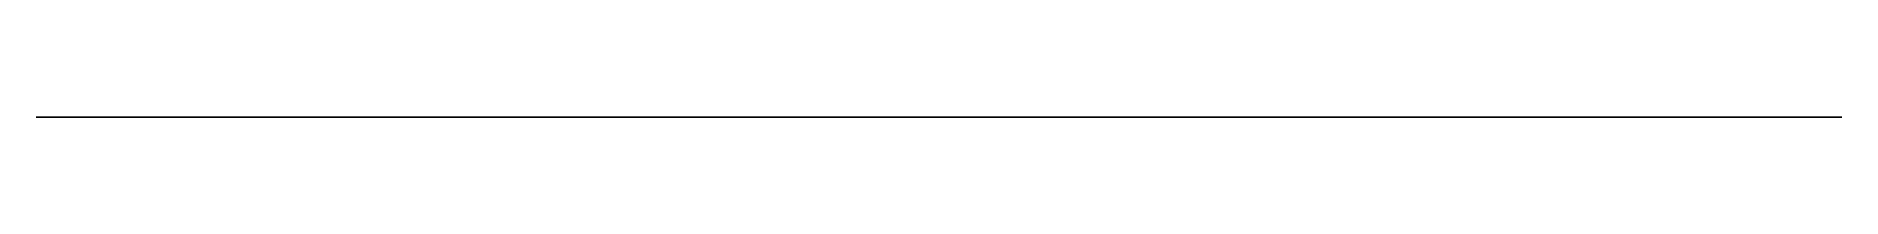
# Model space of a CAD drawing. Header units: millimetres. Extents: x -1432 to 1579, y 0 to 2446.
# Drawn here: x 819 to 1579, y 0 to 0 of the extents above.
import ezdxf

# ---------------------------------------------------------------- set-up
doc = ezdxf.new("R2010")
doc.units = ezdxf.units.MM
doc.header["$MEASUREMENT"] = 0

msp = doc.modelspace()

# ---------------------------------------------------------------- linework, layer by layer
at = {"color": 0, "linetype": 'Continuous', "lineweight": 0}
for p, q in [((836.16, 0, 997.98), (819.16, 0, 997.98)), ((836.16, 0, -2.02), (819.16, 0, -2.02)), ((836.16, 0, -2.02), (819.16, 0, -2.02)), ((819.16, 0, 997.98), (836.16, 0, 997.98)), ((819.16, 0, -2.02), (819.16, 0, 997.98)), ((819.16, 0, 997.98), (819.16, 0, -2.02)), ((1052.16, 0, -2.02), (836.16, 0, -2.02)), ((836.16, 0, 997.98), (1052.16, 0, 997.98)), ((1052.16, 0, 997.98), (836.16, 0, 997.98)), ((1052.16, 0, -2.02), (836.16, 0, -2.02)), ((836.16, 0, 997.98), (836.16, 0, -2.02)), ((836.16, 0, -2.02), (836.16, 0, 997.98)), ((1029.16, 0, 574.98), (1029.16, 0, 590.98)), ((1029.16, 0, 614.98), (1029.16, 0, 630.98)), ((1029.16, 0, 494.98), (1029.16, 0, 510.98)), ((1029.16, 0, 454.98), (1029.16, 0, 470.98)), ((1029.16, 0, 534.98), (1029.16, 0, 550.98)), ((1044.16, 0, 473.35), (1044.16, 0, 462.98)), ((1044.16, 0, 513.35), (1044.16, 0, 502.98)), ((1044.16, 0, 633.35), (1044.16, 0, 622.98)), ((1044.16, 0, 622.98), (1044.16, 0, 612.6)), ((1044.16, 0, 502.98), (1044.16, 0, 492.6)), ((1044.16, 0, 542.98), (1044.16, 0, 532.6)), ((1044.16, 0, 553.35), (1044.16, 0, 542.98)), ((1044.16, 0, 582.98), (1044.16, 0, 572.6)), ((1044.16, 0, 593.35), (1044.16, 0, 582.98)), ((1044.16, 0, 462.98), (1044.16, 0, 452.6)), ((1044.16, 0, 502.98), (1044.16, 0, 513.35)), ((1044.16, 0, 492.6), (1044.16, 0, 502.98)), ((1044.16, 0, 542.98), (1044.16, 0, 553.35)), ((1044.16, 0, 532.6), (1044.16, 0, 542.98)), ((1044.16, 0, 462.98), (1044.16, 0, 473.35)), ((1044.16, 0, 452.6), (1044.16, 0, 462.98)), ((1044.16, 0, 622.98), (1044.16, 0, 633.35)), ((1044.16, 0, 612.6), (1044.16, 0, 622.98)), ((1044.16, 0, 582.98), (1044.16, 0, 593.35)), ((1044.16, 0, 572.6), (1044.16, 0, 582.98)), ((1044.16, 0, 510), (1044.16, 0, 510.98)), ((1044.16, 0, 462.98), (1044.16, 0, 454.98)), ((1044.16, 0, 470), (1044.16, 0, 470.98)), ((1044.16, 0, 550), (1044.16, 0, 550.98)), ((1044.16, 0, 630), (1044.16, 0, 630.98)), ((1044.16, 0, 590), (1044.16, 0, 590.98)), ((1044.16, 0, 502.98), (1044.16, 0, 494.98)), ((1052.16, 0, 492.16), (1045.05, 0, 492.16)), ((1045.05, 0, 502.53), (1052.16, 0, 502.53)), ((1045.05, 0, 492.16), (1045.05, 0, 502.53)), ((1045.05, 0, 491.72), (1052.16, 0, 491.72)), ((1045.05, 0, 492.16), (1045.05, 0, 491.72)), ((1052.16, 0, 492.16), (1045.05, 0, 492.16)), ((1045.05, 0, 622.53), (1052.16, 0, 622.53)), ((1045.05, 0, 623.42), (1045.05, 0, 622.53)), ((1052.16, 0, 623.42), (1045.05, 0, 623.42)), ((1045.05, 0, 451.72), (1052.16, 0, 451.72)), ((1045.05, 0, 452.16), (1045.05, 0, 451.72)), ((1052.16, 0, 452.16), (1045.05, 0, 452.16)), ((1045.05, 0, 462.53), (1052.16, 0, 462.53)), ((1045.05, 0, 463.42), (1045.05, 0, 462.53)), ((1052.16, 0, 463.42), (1045.05, 0, 463.42)), ((1052.16, 0, 554.23), (1045.05, 0, 554.23)), ((1045.05, 0, 553.79), (1052.16, 0, 553.79)), ((1045.05, 0, 554.23), (1045.05, 0, 553.79)), ((1052.16, 0, 554.23), (1045.05, 0, 554.23)), ((1052.16, 0, 634.23), (1045.05, 0, 634.23)), ((1052.16, 0, 612.16), (1045.05, 0, 612.16)), ((1045.05, 0, 622.53), (1052.16, 0, 622.53)), ((1045.05, 0, 612.16), (1045.05, 0, 622.53)), ((1045.05, 0, 611.72), (1052.16, 0, 611.72)), ((1045.05, 0, 612.16), (1045.05, 0, 611.72)), ((1052.16, 0, 612.16), (1045.05, 0, 612.16)), ((1045.05, 0, 513.79), (1052.16, 0, 513.79)), ((1045.05, 0, 514.23), (1045.05, 0, 513.79)), ((1052.16, 0, 514.23), (1045.05, 0, 514.23)), ((1052.16, 0, 503.42), (1045.05, 0, 503.42)), ((1045.05, 0, 513.79), (1052.16, 0, 513.79)), ((1045.05, 0, 503.42), (1045.05, 0, 513.79)), ((1045.05, 0, 502.53), (1052.16, 0, 502.53)), ((1045.05, 0, 503.42), (1045.05, 0, 502.53)), ((1052.16, 0, 503.42), (1045.05, 0, 503.42)), ((1045.05, 0, 611.72), (1052.16, 0, 611.72)), ((1045.05, 0, 491.72), (1052.16, 0, 491.72)), ((1052.16, 0, 474.23), (1045.05, 0, 474.23)), ((1052.16, 0, 514.23), (1045.05, 0, 514.23)), ((1052.16, 0, 623.42), (1045.05, 0, 623.42)), ((1045.05, 0, 633.79), (1052.16, 0, 633.79)), ((1045.05, 0, 623.42), (1045.05, 0, 633.79)), ((1045.05, 0, 473.79), (1052.16, 0, 473.79)), ((1045.05, 0, 474.23), (1045.05, 0, 473.79)), ((1052.16, 0, 474.23), (1045.05, 0, 474.23)), ((1045.05, 0, 451.72), (1052.16, 0, 451.72)), ((1052.16, 0, 463.42), (1045.05, 0, 463.42)), ((1045.05, 0, 473.79), (1052.16, 0, 473.79)), ((1045.05, 0, 463.42), (1045.05, 0, 473.79)), ((1045.05, 0, 633.79), (1052.16, 0, 633.79)), ((1045.05, 0, 634.23), (1045.05, 0, 633.79)), ((1052.16, 0, 634.23), (1045.05, 0, 634.23)), ((1052.16, 0, 452.16), (1045.05, 0, 452.16)), ((1045.05, 0, 462.53), (1052.16, 0, 462.53)), ((1045.05, 0, 452.16), (1045.05, 0, 462.53)), ((1045.05, 0, 593.79), (1052.16, 0, 593.79)), ((1045.05, 0, 594.23), (1045.05, 0, 593.79)), ((1052.16, 0, 594.23), (1045.05, 0, 594.23)), ((1045.05, 0, 473.79), (1045.05, 0, 474.23)), ((1045.05, 0, 582.53), (1052.16, 0, 582.53)), ((1045.05, 0, 583.42), (1045.05, 0, 582.53)), ((1052.16, 0, 583.42), (1045.05, 0, 583.42)), ((1045.05, 0, 463.42), (1045.05, 0, 473.79)), ((1045.05, 0, 571.72), (1052.16, 0, 571.72)), ((1045.05, 0, 572.16), (1045.05, 0, 571.72)), ((1052.16, 0, 572.16), (1045.05, 0, 572.16)), ((1045.05, 0, 503.42), (1045.05, 0, 513.79)), ((1045.05, 0, 531.72), (1052.16, 0, 531.72)), ((1045.05, 0, 542.53), (1052.16, 0, 542.53)), ((1045.05, 0, 543.42), (1045.05, 0, 542.53)), ((1052.16, 0, 543.42), (1045.05, 0, 543.42)), ((1052.16, 0, 594.23), (1045.05, 0, 594.23)), ((1052.16, 0, 583.42), (1045.05, 0, 583.42)), ((1045.05, 0, 593.79), (1052.16, 0, 593.79)), ((1045.05, 0, 583.42), (1045.05, 0, 593.79)), ((1052.16, 0, 572.16), (1045.05, 0, 572.16)), ((1045.05, 0, 582.53), (1052.16, 0, 582.53)), ((1045.05, 0, 572.16), (1045.05, 0, 582.53)), ((1052.16, 0, 532.16), (1045.05, 0, 532.16)), ((1045.05, 0, 542.53), (1052.16, 0, 542.53)), ((1045.05, 0, 532.16), (1045.05, 0, 542.53)), ((1045.05, 0, 491.72), (1045.05, 0, 492.16)), ((1045.05, 0, 502.53), (1045.05, 0, 503.42)), ((1045.05, 0, 623.42), (1045.05, 0, 633.79)), ((1045.05, 0, 633.79), (1045.05, 0, 634.23)), ((1045.05, 0, 622.53), (1045.05, 0, 623.42)), ((1045.05, 0, 612.16), (1045.05, 0, 622.53)), ((1052.16, 0, 543.42), (1045.05, 0, 543.42)), ((1045.05, 0, 553.79), (1052.16, 0, 553.79)), ((1045.05, 0, 543.42), (1045.05, 0, 553.79)), ((1045.05, 0, 513.79), (1045.05, 0, 514.23)), ((1045.05, 0, 531.72), (1052.16, 0, 531.72)), ((1045.05, 0, 532.16), (1045.05, 0, 531.72)), ((1052.16, 0, 532.16), (1045.05, 0, 532.16)), ((1045.05, 0, 492.16), (1045.05, 0, 502.53)), ((1045.05, 0, 611.72), (1045.05, 0, 612.16)), ((1045.05, 0, 571.72), (1052.16, 0, 571.72)), ((1045.05, 0, 571.72), (1045.05, 0, 572.16)), ((1045.05, 0, 462.53), (1045.05, 0, 463.42)), ((1045.05, 0, 532.16), (1045.05, 0, 542.53)), ((1045.05, 0, 543.42), (1045.05, 0, 553.79)), ((1045.05, 0, 572.16), (1045.05, 0, 582.53)), ((1045.05, 0, 582.53), (1045.05, 0, 583.42)), ((1045.05, 0, 583.42), (1045.05, 0, 593.79)), ((1045.05, 0, 451.72), (1045.05, 0, 452.16)), ((1045.05, 0, 542.53), (1045.05, 0, 543.42)), ((1045.05, 0, 553.79), (1045.05, 0, 554.23)), ((1045.05, 0, 531.72), (1045.05, 0, 532.16)), ((1045.05, 0, 593.79), (1045.05, 0, 594.23)), ((1045.05, 0, 452.16), (1045.05, 0, 462.53)), ((1069.16, 0, 997.98), (1052.16, 0, 997.98)), ((1069.16, 0, -2.02), (1052.16, 0, -2.02)), ((1052.16, 0, 997.98), (1052.16, 0, -2.02)), ((1069.16, 0, -2.02), (1052.16, 0, -2.02)), ((1052.16, 0, 997.98), (1069.16, 0, 997.98)), ((1052.16, 0, -2.02), (1052.16, 0, 997.98)), ((1069.16, 0, 997.98), (1069.16, 0, -2.02)), ((1069.16, 0, -2.02), (1069.16, 0, 997.98)), ((1079.16, 0, 662.98), (1069.16, 0, 662.98)), ((1069.16, 0, 422.98), (1079.06, 0, 422.98)), ((1079.16, 0, 662.98), (1069.16, 0, 662.98)), ((1069.16, 0, 422.98), (1079.06, 0, 422.98)), ((1079.06, 0, 422.98), (1079.08, 0, 422.98)), ((1079.06, 0, 422.98), (1079.16, 0, 422.98)), ((1079.08, 0, 422.98), (1079.16, 0, 422.98)), ((1079.16, 0, 423.08), (1079.16, 0, 662.98)), ((1079.16, 0, 423.08), (1079.16, 0, 662.98)), ((1079.16, 0, 681.98), (1079.16, 0, 697.98)), ((1079.16, 0, 662.98), (1079.16, 0, 681.98)), ((1079.16, 0, 313.98), (1079.16, 0, 422.88)), ((1079.16, 0, 297.98), (1079.16, 0, 313.98)), ((1079.16, 0, 422.98), (1079.16, 0, 423.08)), ((1079.16, 0, 662.98), (1084.16, 0, 662.98)), ((1079.16, 0, 662.98), (1084.16, 0, 662.98)), ((1079.16, 0, 313.98), (1079.16, 0, 422.88)), ((1079.16, 0, 662.98), (1079.16, 0, 681.98)), ((1579.16, 0, 313.98), (1079.16, 0, 313.98)), ((1079.16, 0, 681.98), (1579.16, 0, 681.98)), ((1079.16, 0, 681.98), (1079.16, 0, 697.98)), ((1579.16, 0, 681.98), (1079.16, 0, 681.98)), ((1079.16, 0, 697.98), (1579.16, 0, 697.98)), ((1579.16, 0, 697.98), (1079.16, 0, 697.98)), ((1079.16, 0, 297.98), (1079.16, 0, 313.98)), ((1579.16, 0, 297.98), (1079.16, 0, 297.98)), ((1079.16, 0, 313.98), (1579.16, 0, 313.98)), ((1079.16, 0, 297.98), (1579.16, 0, 297.98)), ((1079.16, 0, 422.98), (1079.26, 0, 422.98)), ((1079.16, 0, 422.98), (1079.16, 0, 423.08)), ((1079.16, 0, 422.88), (1079.16, 0, 422.98)), ((1079.26, 0, 422.98), (1079.16, 0, 422.98)), ((1079.16, 0, 422.88), (1079.16, 0, 422.98)), ((1079.26, 0, 422.98), (1084.16, 0, 422.98)), ((1084.16, 0, 422.98), (1079.26, 0, 422.98)), ((1079.75, 0, 583.27), (1079.75, 0, 593.94)), ((1079.75, 0, 452.01), (1079.75, 0, 462.68)), ((1079.75, 0, 492.01), (1079.75, 0, 502.68)), ((1079.75, 0, 612.01), (1079.75, 0, 622.68)), ((1079.75, 0, 623.27), (1079.75, 0, 633.94)), ((1079.75, 0, 503.27), (1079.75, 0, 513.94)), ((1079.75, 0, 463.27), (1079.75, 0, 473.94)), ((1079.75, 0, 532.01), (1079.75, 0, 542.68)), ((1079.75, 0, 543.27), (1079.75, 0, 553.94)), ((1079.75, 0, 572.01), (1079.75, 0, 582.68)), ((1079.75, 0, 582.68), (1079.75, 0, 572.01)), ((1088.58, 0, 582.68), (1079.75, 0, 582.68)), ((1079.75, 0, 572.01), (1088.58, 0, 572.01)), ((1079.75, 0, 582.92), (1079.75, 0, 583.27)), ((1079.75, 0, 582.68), (1079.75, 0, 582.92)), ((1079.75, 0, 593.94), (1079.75, 0, 583.27)), ((1088.58, 0, 593.94), (1079.75, 0, 593.94)), ((1079.75, 0, 583.27), (1088.58, 0, 583.27)), ((1088.58, 0, 571.72), (1079.75, 0, 571.72)), ((1079.75, 0, 571.76), (1079.75, 0, 572.01)), ((1079.75, 0, 571.72), (1079.75, 0, 571.76)), ((1079.75, 0, 594.11), (1079.75, 0, 594.23)), ((1079.75, 0, 593.94), (1079.75, 0, 594.11)), ((1079.75, 0, 594.23), (1088.58, 0, 594.23)), ((1079.75, 0, 554.11), (1079.75, 0, 554.23)), ((1079.75, 0, 553.94), (1079.75, 0, 554.11)), ((1079.75, 0, 462.92), (1079.75, 0, 463.27)), ((1079.75, 0, 462.68), (1079.75, 0, 462.92)), ((1079.75, 0, 474.23), (1088.58, 0, 474.23)), ((1079.75, 0, 473.94), (1079.75, 0, 463.27)), ((1088.58, 0, 473.94), (1079.75, 0, 473.94)), ((1079.75, 0, 463.27), (1088.58, 0, 463.27)), ((1079.75, 0, 542.92), (1079.75, 0, 543.27)), ((1079.75, 0, 542.68), (1079.75, 0, 542.92)), ((1088.58, 0, 611.72), (1079.75, 0, 611.72)), ((1079.75, 0, 514.23), (1088.58, 0, 514.23)), ((1079.75, 0, 634.11), (1079.75, 0, 634.23)), ((1079.75, 0, 633.94), (1079.75, 0, 634.11)), ((1079.75, 0, 531.76), (1079.75, 0, 532.01)), ((1079.75, 0, 531.72), (1079.75, 0, 531.76)), ((1079.75, 0, 633.94), (1079.75, 0, 623.27)), ((1088.58, 0, 633.94), (1079.75, 0, 633.94)), ((1079.75, 0, 623.27), (1088.58, 0, 623.27)), ((1079.75, 0, 514.11), (1079.75, 0, 514.23)), ((1079.75, 0, 513.94), (1079.75, 0, 514.11)), ((1079.75, 0, 542.68), (1079.75, 0, 532.01)), ((1088.58, 0, 542.68), (1079.75, 0, 542.68)), ((1079.75, 0, 532.01), (1088.58, 0, 532.01)), ((1079.75, 0, 474.11), (1079.75, 0, 474.23)), ((1079.75, 0, 473.94), (1079.75, 0, 474.11)), ((1079.75, 0, 462.68), (1079.75, 0, 452.01)), ((1088.58, 0, 462.68), (1079.75, 0, 462.68)), ((1079.75, 0, 452.01), (1088.58, 0, 452.01)), ((1079.75, 0, 553.94), (1079.75, 0, 543.27)), ((1088.58, 0, 553.94), (1079.75, 0, 553.94)), ((1079.75, 0, 543.27), (1088.58, 0, 543.27)), ((1088.58, 0, 531.72), (1079.75, 0, 531.72)), ((1079.75, 0, 502.68), (1079.75, 0, 492.01)), ((1088.58, 0, 502.68), (1079.75, 0, 502.68)), ((1079.75, 0, 492.01), (1088.58, 0, 492.01)), ((1079.75, 0, 491.76), (1079.75, 0, 492.01)), ((1079.75, 0, 491.72), (1079.75, 0, 491.76)), ((1079.75, 0, 634.23), (1088.58, 0, 634.23)), ((1088.58, 0, 491.72), (1079.75, 0, 491.72)), ((1079.75, 0, 622.92), (1079.75, 0, 623.27)), ((1079.75, 0, 622.68), (1079.75, 0, 622.92)), ((1079.75, 0, 502.92), (1079.75, 0, 503.27)), ((1079.75, 0, 502.68), (1079.75, 0, 502.92)), ((1079.75, 0, 611.76), (1079.75, 0, 612.01)), ((1079.75, 0, 611.72), (1079.75, 0, 611.76)), ((1079.75, 0, 451.76), (1079.75, 0, 452.01)), ((1079.75, 0, 451.72), (1079.75, 0, 451.76)), ((1079.75, 0, 513.94), (1079.75, 0, 503.27)), ((1088.58, 0, 513.94), (1079.75, 0, 513.94)), ((1079.75, 0, 503.27), (1088.58, 0, 503.27)), ((1079.75, 0, 622.68), (1079.75, 0, 612.01)), ((1088.58, 0, 622.68), (1079.75, 0, 622.68)), ((1079.75, 0, 612.01), (1088.58, 0, 612.01)), ((1088.58, 0, 451.72), (1079.75, 0, 451.72)), ((1079.75, 0, 554.23), (1088.58, 0, 554.23)), ((1079.75, 0, 582.68), (1088.58, 0, 582.68)), ((1079.75, 0, 583.27), (1079.75, 0, 582.68)), ((1088.58, 0, 583.27), (1079.75, 0, 583.27)), ((1079.75, 0, 571.72), (1088.58, 0, 571.72)), ((1079.75, 0, 572.01), (1079.75, 0, 571.72)), ((1088.58, 0, 572.01), (1079.75, 0, 572.01)), ((1079.75, 0, 593.94), (1088.58, 0, 593.94)), ((1079.75, 0, 594.23), (1079.75, 0, 593.94)), ((1088.58, 0, 594.23), (1079.75, 0, 594.23)), ((1079.75, 0, 451.72), (1088.58, 0, 451.72)), ((1079.75, 0, 452.01), (1079.75, 0, 451.72)), ((1088.58, 0, 452.01), (1079.75, 0, 452.01)), ((1079.75, 0, 531.72), (1088.58, 0, 531.72)), ((1079.75, 0, 532.01), (1079.75, 0, 531.72)), ((1088.58, 0, 532.01), (1079.75, 0, 532.01)), ((1079.75, 0, 633.94), (1088.58, 0, 633.94)), ((1079.75, 0, 634.23), (1079.75, 0, 633.94)), ((1088.58, 0, 634.23), (1079.75, 0, 634.23)), ((1079.75, 0, 491.72), (1088.58, 0, 491.72)), ((1079.75, 0, 492.01), (1079.75, 0, 491.72)), ((1088.58, 0, 492.01), (1079.75, 0, 492.01)), ((1079.75, 0, 542.68), (1088.58, 0, 542.68)), ((1079.75, 0, 543.27), (1079.75, 0, 542.68)), ((1088.58, 0, 543.27), (1079.75, 0, 543.27)), ((1079.75, 0, 553.94), (1088.58, 0, 553.94)), ((1079.75, 0, 554.23), (1079.75, 0, 553.94)), ((1088.58, 0, 554.23), (1079.75, 0, 554.23)), ((1079.75, 0, 473.94), (1088.58, 0, 473.94)), ((1079.75, 0, 474.23), (1079.75, 0, 473.94)), ((1088.58, 0, 474.23), (1079.75, 0, 474.23)), ((1079.75, 0, 611.72), (1088.58, 0, 611.72)), ((1079.75, 0, 612.01), (1079.75, 0, 611.72)), ((1088.58, 0, 612.01), (1079.75, 0, 612.01)), ((1079.75, 0, 622.68), (1088.58, 0, 622.68)), ((1079.75, 0, 623.27), (1079.75, 0, 622.68)), ((1088.58, 0, 623.27), (1079.75, 0, 623.27)), ((1079.75, 0, 462.68), (1088.58, 0, 462.68)), ((1079.75, 0, 463.27), (1079.75, 0, 462.68)), ((1088.58, 0, 463.27), (1079.75, 0, 463.27)), ((1079.75, 0, 502.68), (1088.58, 0, 502.68)), ((1079.75, 0, 503.27), (1079.75, 0, 502.68)), ((1088.58, 0, 503.27), (1079.75, 0, 503.27)), ((1079.75, 0, 513.94), (1088.58, 0, 513.94)), ((1079.75, 0, 514.23), (1079.75, 0, 513.94)), ((1088.58, 0, 514.23), (1079.75, 0, 514.23)), ((1084.16, 0, 662.98), (1084.16, 0, 634.23)), ((1084.16, 0, 611.72), (1084.16, 0, 594.23)), ((1084.16, 0, 571.72), (1084.16, 0, 554.23)), ((1084.16, 0, 531.72), (1084.16, 0, 514.23)), ((1084.16, 0, 491.72), (1084.16, 0, 474.23)), ((1084.16, 0, 451.72), (1084.16, 0, 422.98)), ((1084.16, 0, 422.98), (1084.16, 0, 451.72)), ((1084.16, 0, 474.23), (1084.16, 0, 491.72)), ((1084.16, 0, 514.23), (1084.16, 0, 531.72)), ((1084.16, 0, 554.23), (1084.16, 0, 571.72)), ((1084.16, 0, 594.23), (1084.16, 0, 611.72)), ((1084.16, 0, 634.23), (1084.16, 0, 662.98)), ((1084.16, 0, 634.23), (1084.16, 0, 611.72)), ((1084.16, 0, 594.23), (1084.16, 0, 571.72)), ((1084.16, 0, 554.23), (1084.16, 0, 531.72)), ((1084.16, 0, 514.23), (1084.16, 0, 491.72)), ((1084.16, 0, 474.23), (1084.16, 0, 451.72)), ((1084.16, 0, 451.72), (1084.16, 0, 474.23)), ((1084.16, 0, 491.72), (1084.16, 0, 514.23)), ((1084.16, 0, 531.72), (1084.16, 0, 554.23)), ((1084.16, 0, 571.72), (1084.16, 0, 594.23)), ((1084.16, 0, 611.72), (1084.16, 0, 634.23)), ((1088.58, 0, 572.01), (1088.58, 0, 582.68)), ((1088.58, 0, 583.27), (1088.58, 0, 593.94)), ((1088.58, 0, 463.27), (1088.58, 0, 473.94)), ((1088.58, 0, 623.27), (1088.58, 0, 633.94)), ((1088.58, 0, 532.01), (1088.58, 0, 542.68)), ((1088.58, 0, 452.01), (1088.58, 0, 462.68)), ((1088.58, 0, 543.27), (1088.58, 0, 553.94)), ((1088.58, 0, 492.01), (1088.58, 0, 502.68)), ((1088.58, 0, 503.27), (1088.58, 0, 513.94)), ((1088.58, 0, 612.01), (1088.58, 0, 622.68)), ((1088.58, 0, 582.68), (1088.58, 0, 572.01)), ((1088.58, 0, 582.68), (1088.58, 0, 583.27)), ((1088.58, 0, 571.72), (1088.58, 0, 572.01)), ((1088.58, 0, 593.94), (1088.58, 0, 594.23)), ((1088.58, 0, 593.94), (1088.58, 0, 583.27)), ((1088.58, 0, 462.68), (1088.58, 0, 452.01)), ((1088.58, 0, 473.94), (1088.58, 0, 463.27)), ((1088.58, 0, 513.94), (1088.58, 0, 503.27)), ((1088.58, 0, 451.72), (1088.58, 0, 452.01)), ((1088.58, 0, 633.94), (1088.58, 0, 623.27)), ((1088.58, 0, 531.72), (1088.58, 0, 532.01)), ((1088.58, 0, 633.94), (1088.58, 0, 634.23)), ((1088.58, 0, 491.72), (1088.58, 0, 492.01)), ((1088.58, 0, 542.68), (1088.58, 0, 543.27)), ((1088.58, 0, 553.94), (1088.58, 0, 554.23)), ((1088.58, 0, 473.94), (1088.58, 0, 474.23)), ((1088.58, 0, 611.72), (1088.58, 0, 612.01)), ((1088.58, 0, 622.68), (1088.58, 0, 623.27)), ((1088.58, 0, 622.68), (1088.58, 0, 612.01)), ((1088.58, 0, 462.68), (1088.58, 0, 463.27)), ((1088.58, 0, 502.68), (1088.58, 0, 503.27)), ((1088.58, 0, 542.68), (1088.58, 0, 532.01)), ((1088.58, 0, 553.94), (1088.58, 0, 543.27)), ((1088.58, 0, 502.68), (1088.58, 0, 492.01)), ((1088.58, 0, 513.94), (1088.58, 0, 514.23)), ((1088.58, 0, 492.01), (1088.58, 0, 491.72)), ((1088.58, 0, 583.27), (1088.58, 0, 582.68)), ((1088.58, 0, 452.01), (1088.58, 0, 451.72)), ((1088.58, 0, 474.23), (1088.58, 0, 473.94)), ((1088.58, 0, 463.27), (1088.58, 0, 462.68)), ((1088.58, 0, 572.01), (1088.58, 0, 571.72)), ((1088.58, 0, 594.23), (1088.58, 0, 593.94)), ((1088.58, 0, 634.23), (1088.58, 0, 633.94)), ((1088.58, 0, 532.01), (1088.58, 0, 531.72)), ((1088.58, 0, 612.01), (1088.58, 0, 611.72)), ((1088.58, 0, 514.23), (1088.58, 0, 513.94)), ((1088.58, 0, 554.23), (1088.58, 0, 553.94)), ((1088.58, 0, 623.27), (1088.58, 0, 622.68)), ((1088.58, 0, 503.27), (1088.58, 0, 502.68)), ((1088.58, 0, 543.27), (1088.58, 0, 542.68)), ((1089.16, 0, 572.31), (1089.16, 0, 582.98)), ((1089.16, 0, 582.98), (1089.16, 0, 593.65)), ((1089.16, 0, 452.31), (1089.16, 0, 462.98)), ((1089.16, 0, 462.98), (1089.16, 0, 473.65)), ((1089.16, 0, 502.98), (1089.16, 0, 513.65)), ((1089.16, 0, 622.98), (1089.16, 0, 633.65)), ((1089.16, 0, 612.31), (1089.16, 0, 622.98)), ((1089.16, 0, 532.31), (1089.16, 0, 542.98)), ((1089.16, 0, 542.98), (1089.16, 0, 553.65)), ((1089.16, 0, 492.31), (1089.16, 0, 502.98)), ((1089.16, 0, 462.98), (1089.16, 0, 452.31)), ((1089.16, 0, 473.65), (1089.16, 0, 462.98)), ((1089.16, 0, 582.98), (1089.16, 0, 572.31)), ((1089.16, 0, 593.65), (1089.16, 0, 582.98)), ((1089.16, 0, 502.98), (1089.16, 0, 492.31)), ((1089.16, 0, 513.65), (1089.16, 0, 502.98)), ((1089.16, 0, 542.98), (1089.16, 0, 532.31)), ((1089.16, 0, 553.65), (1089.16, 0, 542.98)), ((1089.16, 0, 622.98), (1089.16, 0, 612.31)), ((1089.16, 0, 633.65), (1089.16, 0, 622.98)), ((1579.16, 0, 681.98), (1579.16, 0, 313.98)), ((1579.16, 0, 697.98), (1579.16, 0, 681.98)), ((1579.16, 0, 313.98), (1579.16, 0, 297.98)), ((1579.16, 0, 681.98), (1579.16, 0, 697.98)), ((1579.16, 0, 313.98), (1579.16, 0, 681.98)), ((1579.16, 0, 297.98), (1579.16, 0, 313.98))]:
    msp.add_line(p, q, dxfattribs=at)
at = {"color": 0, "linetype": 'Continuous', "lineweight": 0, "extrusion": (0, -1, 0)}
for centre, radius, start, end in [((1045.05, 473.35), 0.882, 90, 180), ((1045.05, 452.6), 0.882, 180, 270), ((1045.05, 492.6), 0.882, 180, 270), ((1045.05, 513.35), 0.882, 90, 180), ((1045.05, 492.6), 0.882, 180, 270), ((1045.05, 633.35), 0.882, 90, 180), ((1045.05, 513.35), 0.882, 90, 180), ((1045.05, 612.6), 0.882, 180, 270), ((1045.05, 473.35), 0.882, 90, 180), ((1045.05, 612.6), 0.882, 180, 270), ((1045.05, 633.35), 0.882, 90, 180), ((1045.05, 572.6), 0.882, 180, 270), ((1045.05, 572.6), 0.882, 180, 270), ((1045.05, 452.6), 0.882, 180, 270), ((1045.05, 553.35), 0.882, 90, 180), ((1045.05, 532.6), 0.882, 180, 270), ((1045.05, 553.35), 0.882, 90, 180), ((1045.05, 593.35), 0.882, 90, 180), ((1045.05, 532.6), 0.882, 180, 270), ((1045.05, 593.35), 0.882, 90, 180), ((1079.16, 422.98), 0.1, 90, 180.00002), ((1079.16, 422.98), 0.1, 90, 180), ((1079.16, 422.98), 0.1, 180, 270), ((1079.16, 422.98), 0.1, 270, 90), ((1079.16, 422.98), 0.1, 270, 90), ((1079.75, 452.31), 0.588, 180, 270), ((1079.75, 473.65), 0.588, 90, 180), ((1079.75, 593.65), 0.588, 90, 180), ((1079.75, 572.31), 0.588, 180, 270), ((1079.75, 492.31), 0.588, 180, 270), ((1079.75, 532.31), 0.588, 180, 270), ((1079.75, 553.65), 0.588, 90, 180), ((1079.75, 513.65), 0.588, 90, 180), ((1079.75, 612.31), 0.588, 180, 270), ((1079.75, 633.65), 0.588, 90, 180), ((1079.75, 572.31), 0.588, 180, 270), ((1079.75, 593.65), 0.588, 90, 180), ((1079.75, 553.65), 0.588, 90, 180), ((1079.75, 633.65), 0.588, 90, 180), ((1079.75, 532.31), 0.588, 180, 270), ((1079.75, 513.65), 0.588, 90, 180), ((1079.75, 473.65), 0.588, 90, 180), ((1079.75, 492.31), 0.588, 180, 270), ((1079.75, 612.31), 0.588, 180, 270), ((1079.75, 452.31), 0.588, 180, 270), ((1088.58, 572.31), 0.588, 270, 0), ((1088.58, 593.65), 0.588, 0, 90), ((1088.58, 452.31), 0.588, 270, 360), ((1088.58, 553.65), 0.588, 0, 90), ((1088.58, 473.65), 0.588, 0, 90), ((1088.58, 513.65), 0.588, 0, 90), ((1088.58, 492.31), 0.588, 270, 360), ((1088.58, 532.31), 0.588, 270, 360), ((1088.58, 612.31), 0.588, 270, 0), ((1088.58, 633.65), 0.588, 0, 90), ((1088.58, 492.31), 0.588, 270, 0), ((1088.58, 452.31), 0.588, 270, 0), ((1088.58, 473.65), 0.588, 0, 90), ((1088.58, 572.31), 0.588, 270, 0), ((1088.58, 593.65), 0.588, 0, 90), ((1088.58, 633.65), 0.588, 0, 90), ((1088.58, 532.31), 0.588, 270, 0), ((1088.58, 612.31), 0.588, 270, 0), ((1088.58, 513.65), 0.588, 0, 90), ((1088.58, 553.65), 0.588, 0, 90)]:
    msp.add_arc(centre, radius, start, end, dxfattribs=at)
for centre, major_axis, start_param, end_param in [((1045.05, 0, 473.35), (0.882, 0), 1.570796, 3.141593), ((1045.05, 0, 462.98), (0.882, 0), 1.570796, 3.141593), ((1045.05, 0, 473.35), (-0.882, 0), 4.712389, 6.283185), ((1045.05, 0, 502.98), (0.882, 0), 1.570796, 3.141593), ((1045.05, 0, 513.35), (-0.882, 0), 4.712389, 6.283185), ((1045.05, 0, 492.6), (-0.882, 0), 0, 1.570796), ((1045.05, 0, 502.98), (0.882, 0), 3.141593, 4.712389), ((1045.05, 0, 502.98), (-0.882, 0), 4.712389, 6.283185), ((1045.05, 0, 622.98), (0.882, 0), 1.570796, 3.141593), ((1045.05, 0, 633.35), (-0.882, 0), 4.712389, 6.283185), ((1045.05, 0, 633.35), (0.882, 0), 1.570796, 3.141593), ((1045.05, 0, 622.98), (0.882, 0), 3.141593, 4.712389), ((1045.05, 0, 622.98), (-0.882, 0), 4.712389, 6.283185), ((1045.05, 0, 612.6), (0.882, 0), 3.141593, 4.712389), ((1045.05, 0, 622.98), (-0.882, 0), 0, 1.570796), ((1045.05, 0, 513.35), (0.882, 0), 1.570796, 3.141593), ((1045.05, 0, 492.6), (0.882, 0), 3.141593, 4.712389), ((1045.05, 0, 502.98), (-0.882, 0), 0, 1.570796), ((1045.05, 0, 612.6), (-0.882, 0), 0, 1.570796), ((1045.05, 0, 572.6), (-0.882, 0), 0, 1.570796), ((1045.05, 0, 462.98), (0.882, 0), 3.141593, 4.712389), ((1045.05, 0, 462.98), (-0.882, 0), 4.712389, 6.283185), ((1045.05, 0, 532.6), (0.882, 0), 3.141593, 4.712389), ((1045.05, 0, 542.98), (-0.882, 0), 0, 1.570796), ((1045.05, 0, 542.98), (0.882, 0), 1.570796, 3.141593), ((1045.05, 0, 553.35), (-0.882, 0), 4.712389, 6.283185), ((1045.05, 0, 572.6), (0.882, 0), 3.141593, 4.712389), ((1045.05, 0, 582.98), (-0.882, 0), 0, 1.570796), ((1045.05, 0, 582.98), (0.882, 0), 3.141593, 4.712389), ((1045.05, 0, 582.98), (-0.882, 0), 4.712389, 6.283185), ((1045.05, 0, 582.98), (0.882, 0), 1.570796, 3.141593), ((1045.05, 0, 593.35), (-0.882, 0), 4.712389, 6.283185), ((1045.05, 0, 452.6), (-0.882, 0), 0, 1.570796), ((1045.05, 0, 542.98), (0.882, 0), 3.141593, 4.712389), ((1045.05, 0, 542.98), (-0.882, 0), 4.712389, 6.283185), ((1045.05, 0, 553.35), (0.882, 0), 1.570796, 3.141593), ((1045.05, 0, 532.6), (-0.882, 0), 0, 1.570796), ((1045.05, 0, 593.35), (0.882, 0), 1.570796, 3.141593), ((1045.05, 0, 452.6), (0.882, 0), 3.141593, 4.712389), ((1045.05, 0, 462.98), (-0.882, 0), 0, 1.570796), ((1079.75, 0, 582.98), (0.588, 0), 1.570796, 3.141593), ((1079.75, 0, 593.65), (-0.588, 0), 4.712389, 6.283185), ((1079.75, 0, 452.31), (0.588, 0), 3.141593, 4.712389), ((1079.75, 0, 462.98), (-0.588, 0), 0, 1.570796), ((1079.75, 0, 492.31), (0.588, 0), 3.141593, 4.712389), ((1079.75, 0, 502.98), (-0.588, 0), 0, 1.570796), ((1079.75, 0, 612.31), (0.588, 0), 3.141593, 4.712389), ((1079.75, 0, 622.98), (-0.588, 0), 0, 1.570796), ((1079.75, 0, 622.98), (0.588, 0), 1.570796, 3.141593), ((1079.75, 0, 633.65), (-0.588, 0), 4.712389, 6.283185), ((1079.75, 0, 502.98), (0.588, 0), 1.570796, 3.141593), ((1079.75, 0, 513.65), (-0.588, 0), 4.712389, 6.283185), ((1079.75, 0, 462.98), (0.588, 0), 1.570796, 3.141593), ((1079.75, 0, 473.65), (-0.588, 0), 4.712389, 6.283185), ((1079.75, 0, 532.31), (0.588, 0), 3.141593, 4.712389), ((1079.75, 0, 542.98), (-0.588, 0), 0, 1.570796), ((1079.75, 0, 542.98), (0.588, 0), 1.570796, 3.141593), ((1079.75, 0, 553.65), (-0.588, 0), 4.712389, 6.283185), ((1079.75, 0, 572.31), (0.588, 0), 3.141593, 4.712389), ((1079.75, 0, 582.98), (-0.588, 0), 0, 1.570796), ((1079.75, 0, 582.98), (-0.588, 0), 4.712389, 6.283185), ((1079.75, 0, 582.98), (0.588, 0), 3.141593, 4.712389), ((1079.75, 0, 572.31), (-0.588, 0), 0, 1.570796), ((1079.75, 0, 593.65), (0.588, 0), 1.570796, 3.141593), ((1079.75, 0, 553.65), (0.588, 0), 1.570796, 3.141593), ((1079.75, 0, 462.98), (-0.588, 0), 4.712389, 6.283185), ((1079.75, 0, 462.98), (0.588, 0), 3.141593, 4.712389), ((1079.75, 0, 542.98), (-0.588, 0), 4.712389, 6.283185), ((1079.75, 0, 542.98), (0.588, 0), 3.141593, 4.712389), ((1079.75, 0, 633.65), (0.588, 0), 1.570796, 3.141593), ((1079.75, 0, 532.31), (-0.588, 0), 0, 1.570796), ((1079.75, 0, 513.65), (0.588, 0), 1.570796, 3.141593), ((1079.75, 0, 473.65), (0.588, 0), 1.570796, 3.141593), ((1079.75, 0, 492.31), (-0.588, 0), 0, 1.570796), ((1079.75, 0, 622.98), (-0.588, 0), 4.712389, 6.283185), ((1079.75, 0, 622.98), (0.588, 0), 3.141593, 4.712389), ((1079.75, 0, 502.98), (-0.588, 0), 4.712389, 6.283185), ((1079.75, 0, 502.98), (0.588, 0), 3.141593, 4.712389), ((1079.75, 0, 612.31), (-0.588, 0), 0, 1.570796), ((1079.75, 0, 452.31), (-0.588, 0), 0, 1.570796), ((1088.58, 0, 582.98), (-0.588, 0), 1.570796, 3.141593), ((1088.58, 0, 572.31), (0.588, 0), 4.712389, 6.283185), ((1088.58, 0, 593.65), (-0.588, 0), 3.141593, 4.712389), ((1088.58, 0, 582.98), (0.588, 0), 0, 1.570796), ((1088.58, 0, 462.98), (-0.588, 0), 1.570796, 3.141593), ((1088.58, 0, 452.31), (0.588, 0), 4.712389, 6.283185), ((1088.58, 0, 473.65), (-0.588, 0), 3.141593, 4.712389), ((1088.58, 0, 462.98), (0.588, 0), 0, 1.570796), ((1088.58, 0, 513.65), (-0.588, 0), 3.141593, 4.712389), ((1088.58, 0, 502.98), (0.588, 0), 0, 1.570796), ((1088.58, 0, 633.65), (-0.588, 0), 3.141593, 4.712389), ((1088.58, 0, 622.98), (0.588, 0), 0, 1.570796), ((1088.58, 0, 622.98), (-0.588, 0), 1.570796, 3.141593), ((1088.58, 0, 612.31), (0.588, 0), 4.712389, 6.283185), ((1088.58, 0, 542.98), (-0.588, 0), 1.570796, 3.141593), ((1088.58, 0, 532.31), (0.588, 0), 4.712389, 6.283185), ((1088.58, 0, 553.65), (-0.588, 0), 3.141593, 4.712389), ((1088.58, 0, 542.98), (0.588, 0), 0, 1.570796), ((1088.58, 0, 502.98), (-0.588, 0), 1.570796, 3.141593), ((1088.58, 0, 492.31), (0.588, 0), 4.712389, 6.283185), ((1088.58, 0, 492.31), (-0.588, 0), 1.570796, 3.141593), ((1088.58, 0, 582.98), (-0.588, 0), 3.141593, 4.712389), ((1088.58, 0, 582.98), (0.588, 0), 4.712389, 6.283185), ((1088.58, 0, 452.31), (-0.588, 0), 1.570796, 3.141593), ((1088.58, 0, 473.65), (0.588, 0), 0, 1.570796), ((1088.58, 0, 462.98), (-0.588, 0), 3.141593, 4.712389), ((1088.58, 0, 462.98), (0.588, 0), 4.712389, 6.283185), ((1088.58, 0, 572.31), (-0.588, 0), 1.570796, 3.141593), ((1088.58, 0, 593.65), (0.588, 0), 0, 1.570796), ((1088.58, 0, 633.65), (0.588, 0), 0, 1.570796), ((1088.58, 0, 532.31), (-0.588, 0), 1.570796, 3.141593), ((1088.58, 0, 612.31), (-0.588, 0), 1.570796, 3.141593), ((1088.58, 0, 513.65), (0.588, 0), 0, 1.570796), ((1088.58, 0, 553.65), (0.588, 0), 0, 1.570796), ((1088.58, 0, 622.98), (-0.588, 0), 3.141593, 4.712389), ((1088.58, 0, 622.98), (0.588, 0), 4.712389, 6.283185), ((1088.58, 0, 502.98), (-0.588, 0), 3.141593, 4.712389), ((1088.58, 0, 502.98), (0.588, 0), 4.712389, 6.283185), ((1088.58, 0, 542.98), (-0.588, 0), 3.141593, 4.712389), ((1088.58, 0, 542.98), (0.588, 0), 4.712389, 6.283185)]:
    msp.add_ellipse(centre, major_axis=major_axis, ratio=0.5, start_param=start_param, end_param=end_param, dxfattribs=at)

doc.saveas('drawing.dxf')
